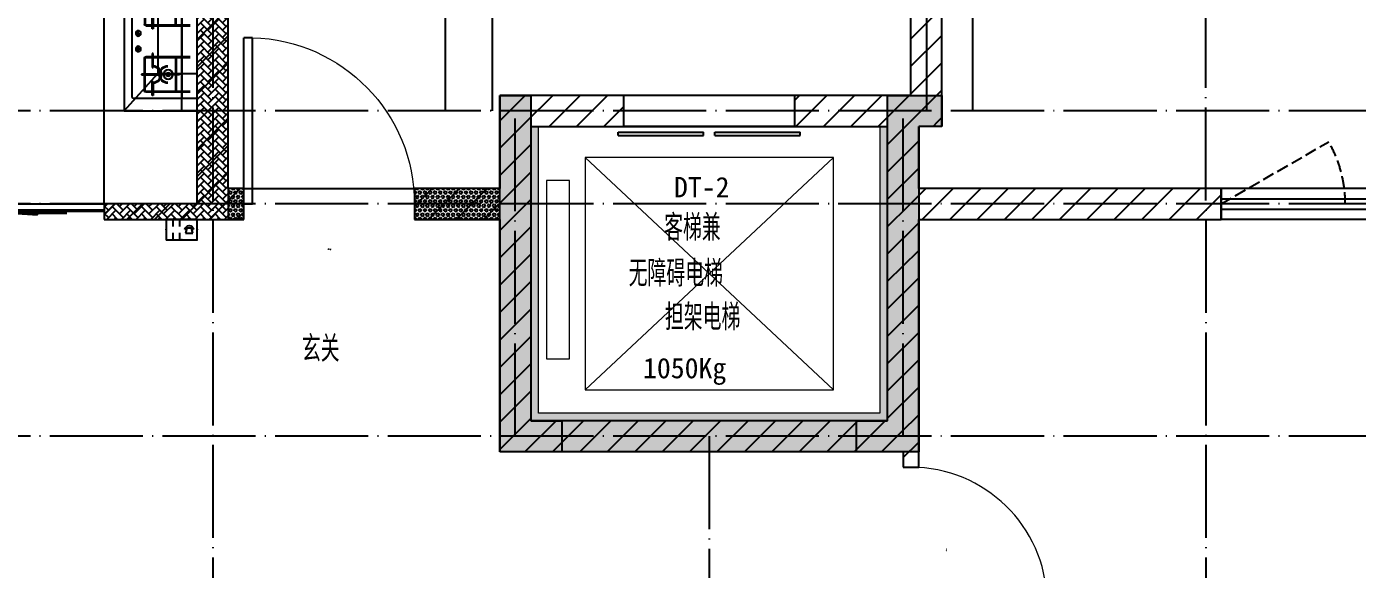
# Model space of a CAD drawing. Extents: x 27938 to 1507990, y 110129 to 923079.
# Drawn here: x 861017 to 869594, y 288152 to 291655 of the extents above; entities that cross this region are included whole.
import ezdxf
from ezdxf.enums import TextEntityAlignment as Align

# ---------------------------------------------------------------- set-up
doc = ezdxf.new("R2010")
doc.units = 0
doc.header["$LTSCALE"] = 1000
doc.header["$MEASUREMENT"] = 0
doc.linetypes.add('DASH', pattern=[0.35, 0.25, -0.1])
doc.linetypes.add('DOTE', pattern=[2.42, 2, -0.2, 0.02, -0.2])
for name, color, linetype in [('----建筑底图', 8, 'Continuous'), ('COLUMN', 9, 'Continuous'), ('DOTE', 1, 'Continuous'), ('EQUIP-安防', 3, 'Continuous'), ('LVTRY', 6, 'Continuous'), ('PUB_HATCH', 8, 'Continuous'), ('PUB_TEXT', 4, 'Continuous'), ('WALL', 9, 'Continuous'), ('WINDOW', 4, 'Continuous'), ('WINDOW_TEXT', 7, 'Continuous'), ('保温', 6, 'Continuous'), ('建筑-排气道', 9, 'Continuous')]:
    doc.layers.add(name, color=color, linetype=linetype)
for name, color, linetype, lineweight in [('3.5方案汇报，与郭总、侯月琴确定户型_t8$0$STAIR', 2, 'Continuous', 18), ('填充', 251, 'Continuous', 5), ('平面-空调预留孔', 173, 'Continuous', 15)]:
    doc.layers.add(name, color=color, linetype=linetype, lineweight=lineweight)
doc.styles.add('_TCH_WINDOW', font='SIMPLEX.shx', dxfattribs={"width": 0.7, "height": 3.5, "bigfont": 'GBCBIG.shx'})
doc.styles.add('_TEL_DIM', font='SIMPLEX', dxfattribs={"width": 0.8, "height": 3.5, "bigfont": 'HZTXT'})
doc.styles.add('DIM_FONT', font='SIMPLEX.shx', dxfattribs={"width": 0.56})
doc.styles.get("Standard").update_dxf_attribs({"font": 'gbenor.shx', "bigfont": 'gbcbig.shx'})
doc.styles.add('黑体', font='simhei.ttf')
pattern_1 = [(90, (0, 0), (-16.49778, 1e-15), [9.525, -19.05]), (210, (0, 0), (8.24889, -14.2874966), [9.525, -19.05]), (150, (6e-16, 9.525), (-8.24889, -14.2874966), [9.525, -19.05])]
pattern_2 = [(45, (0, 0), (0, 47.4157523), [100.584, -33.528]), (135, (23.708, 23.708), (3e-15, 47.4157523), [100.584, -33.528])]
pattern_3 = [(45, (0, 89.76), (-88.38838, 88.38838), [])]

# ---------------------------------------------------------------- blocks, each defined once
blk = doc.blocks.new('GDGDGRD')
at = {"layer": 'PUB_HATCH'}
for points in [[(431966.6, 293615.4), (431616.6, 293615.4), (431616.6, 293415.4), (431766.6, 293415.4), (431766.6, 291315.4), (432166.6, 291315.4), (432166.6, 291515.4), (431966.6, 291515.4)], [(434266.6, 293615.4), (434266.6, 291515.4), (434066.6, 291515.4), (434066.6, 291315.4), (434466.6, 291315.4), (434466.6, 293415.4), (434466.6, 293415.4), (434466.6, 293615.4)]]:
    blk.add_hatch(color=256, dxfattribs=at).paths.add_polyline_path(points)
at = {"layer": 'COLUMN', "color": 6}
for p, q in [((431966.6, 293615.4), (431616.6, 293615.4)), ((431616.6, 293615.4), (431616.6, 293415.4)), ((431966.6, 291515.4), (431966.6, 293615.4)), ((434266.6, 293615.4), (434266.6, 291515.4)), ((434466.6, 293615.4), (434266.6, 293615.4)), ((434466.6, 293415.4), (434466.6, 293615.4)), ((431616.6, 293415.4), (431766.6, 293415.4)), ((431766.6, 293415.4), (431766.6, 291315.4)), ((434466.6, 291315.4), (434466.6, 293415.4)), ((434466.6, 293415.4), (434466.6, 293415.4)), ((432166.6, 291515.4), (431966.6, 291515.4)), ((432166.6, 291315.4), (432166.6, 291515.4)), ((434266.6, 291515.4), (434066.6, 291515.4)), ((434066.6, 291515.4), (434066.6, 291315.4)), ((431766.6, 291315.4), (432166.6, 291315.4)), ((434066.6, 291315.4), (434466.6, 291315.4))]:
    blk.add_line(p, q, dxfattribs=at)
blk = doc.blocks.new('A-Kitchen-7')
at = {"layer": 'LVTRY', "color": 0}
for p, q in [((-519, 780), (-7, 834)), ((-515, 756), (-519, 780)), ((-4, 811), (-515, 756)), ((515, 756), (-515, 756)), ((-515, 756), (-515, 40)), ((-486, 761), (-485, 756)), ((-29, 767), (-112, 756)), ((-29, 767), (-35, 806)), ((-7, 834), (-4, 811)), ((515, 780), (0, 780)), ((0, 756), (0, 780)), ((515, 756), (515, 780)), ((515, 40), (515, 756)), ((-515, 40), (515, 40))]:
    blk.add_line(p, q, dxfattribs=at)
blk.add_lwpolyline([(-469, 40), (-469, 0), (469, 0), (469, 40)], close=True, dxfattribs=at)
blk = doc.blocks.new('rtyg7uyhg')
at = {"layer": 'LVTRY', "color": 0}
for p, q in [((194234.6, 45488.8), (193621, 45488.8)), ((193590.3, 45458.1), (193590.3, 45069.5)), ((193682.3, 45407), (193887.8, 45407)), ((193896.4, 45429.9), (193857.6, 45326.3)), ((193875.3, 45316), (193945.6, 45401.5)), ((193925.8, 45440.4), (193940.1, 45432.2)), ((194111.9, 45407), (194173.3, 45407)), ((194265.3, 45069.5), (194265.3, 45458.1)), ((193621, 45130.8), (193621, 45345.6)), ((193857.6, 45326.3), (193875.3, 45316)), ((194009.6, 45345.6), (194009.6, 45130.8)), ((194050.5, 45130.8), (194050.5, 45345.6)), ((194234.6, 45345.6), (194234.6, 45130.8)), ((193621, 45038.8), (194234.6, 45038.8)), ((193948.3, 45069.5), (193682.3, 45069.5)), ((194173.3, 45069.5), (194111.9, 45069.5))]:
    blk.add_line(p, q, dxfattribs=at)
for centre, radius in [((193866.4, 45437.7), 20.5), ((193989.2, 45437.7), 20.5), ((194071, 45437.7), 20.5), ((193815.3, 45238.2), 25.6), ((194137.5, 45238.2), 25.6)]:
    blk.add_circle(centre, radius, dxfattribs=at)
for centre, radius, start, end in [((193621, 45458.1), 30.7, 89.99999, 179.99999), ((194234.6, 45458.1), 30.7, 359.99999, 89.99999), ((193682.3, 45345.6), 61.4, 89.99999, 179.99999), ((193915.6, 45422.7), 20.5, 59.99999, 159.46231), ((193929.8, 45414.5), 20.5, 320.53767, 59.99999), ((193948.3, 45345.6), 61.4, 359.99999, 89.99999), ((194111.9, 45345.6), 61.4, 89.99999, 179.99999), ((194173.3, 45345.6), 61.4, 359.99999, 89.99999), ((193682.3, 45130.8), 61.4, 179.99999, 269.99999), ((193948.3, 45130.8), 61.4, 269.99999, 359.99999), ((194111.9, 45130.8), 61.4, 179.99999, 269.99999), ((194173.3, 45130.8), 61.4, 269.99999, 359.99999), ((193621, 45069.5), 30.7, 179.99999, 269.99999), ((194234.6, 45069.5), 30.7, 269.99999, 359.99999)]:
    blk.add_arc(centre, radius, start, end, dxfattribs=at)
at = {"layer": 'LVTRY', "color": 0, "style": 'DIM_FONT', "width": 0.8, "flags": 9}
for tag in ['YSIZE', 'XSIZE']:
    blk.add_attdef(tag, (193927.8, 45487.8), '', height=0.5, rotation=89.99999, dxfattribs=at)
blk = doc.blocks.new('FRSDFDGDGDRGDR')
at = {"layer": '平面-空调预留孔', "color": 0}
for p, q in [((699612.3, 775044), (699612.3, 775441.2)), ((699618.9, 775447.8), (699746.3, 775447.8)), ((699746.3, 775447.8), (699746.3, 775355.4)), ((699719.9, 775342.2), (699719.9, 775143)), ((699726.5, 775348.8), (699739.7, 775348.8)), ((699726.5, 775136.4), (699739.7, 775136.4)), ((699746.3, 775129.8), (699746.3, 775037.4)), ((699746.3, 775037.4), (699618.9, 775037.4))]:
    blk.add_line(p, q, dxfattribs=at)
blk.add_lwpolyline([(699766.1, 775166.7), (699792.5, 775153.5), (699792.5, 775057.2), (699766.1, 775044), (699766.1, 775017.6), (699618.9, 775017.6, -0.414214), (699592.5, 775044), (699592.5, 775441.2, -0.414214), (699618.9, 775467.6), (699766.1, 775467.6), (699766.1, 775441.2), (699792.5, 775428), (699792.5, 775331.6), (699766.1, 775318.4)], format="xyb", close=True, dxfattribs=at)
for centre, radius in [((699739.7, 775331.6), 10.6), ((699739.7, 775243.2), 15.8), ((699739.7, 775153.5), 10.6)]:
    blk.add_circle(centre, radius, dxfattribs=at)
for centre, start, end in [((699618.9, 775441.2), 90, 180), ((699726.5, 775342.2), 90, 180), ((699739.7, 775355.4), 270, 360), ((699726.5, 775143), 180, 270), ((699739.7, 775129.8), 0, 90), ((699618.9, 775044), 180, 270)]:
    blk.add_arc(centre, 6.6, start, end, dxfattribs=at)
blk = doc.blocks.new('*U124')
h = blk.add_hatch(color=0)
h.set_gradient(color1=(0, 0, 255), rotation=180, tint=1)
h.paths.add_polyline_path([(0, 0), (-6.35, -6.35), (-6.35, -2.159), (-15, -2.159), (-15, 2.159), (-6.35, 2.159), (-6.35, 6.35)])
at = {"color": 0, "linetype": 'Continuous'}
blk.add_lwpolyline([(0, 0), (-6.35, -6.35), (-6.35, -2.159), (-15, -2.159), (-15, 2.159), (-6.35, 2.159), (-6.35, 6.35)], close=True, dxfattribs=at)
blk = doc.blocks.new('A$C3E873908')
at = {"layer": 'PUB_HATCH'}
blk.add_hatch(color=0, dxfattribs=at).paths.add_polyline_path([(-335, -15), (-335, -285), (-230, -285), (-230, -270), (-300, -270), (-320, -250), (-320, -50), (-300, -30), (-50, -30), (-30, -50), (-30, -250), (-50, -270), (-120, -270), (-120, -285), (-15, -285), (-15, -15)])
at = {"layer": 'LVTRY', "color": 0}
for p, q in [((-230, -270), (-230, -285)), ((-120, -270), (-120, -285))]:
    blk.add_line(p, q, dxfattribs=at)
for points in [[(0, 0), (-350, 0), (-350, -300), (0, -300)], [(-15, -15), (-335, -15), (-335, -285), (-15, -285)], [(-300, -270), (-50, -270), (-30, -250), (-30, -50), (-50, -30), (-300, -30), (-320, -50), (-320, -250), (-300, -270)]]:
    blk.add_lwpolyline(points, close=True, dxfattribs=at)
at = {"layer": '建筑-排气道', "color": 8, "xscale": 5, "yscale": 5, "zscale": 5, "rotation": 90.00000000000001}
blk.add_blockref('*U124', (-165.1, -332.3), dxfattribs=at)
blk = doc.blocks.new('VXCVXVXVDXVDX')
at = {"layer": 'LVTRY', "color": 0}
for p, q in [((436416.6, 294415.4), (436886.8, 294415.4)), ((436516.6, 293515.4), (436516.6, 294415.4)), ((436670.8, 294172.4), (436886.8, 294415.4)), ((436886.8, 294415.4), (436886.8, 293515.4)), ((436826.6, 294335.4), (436426.6, 294335.4)), ((436516.6, 294325.4), (436516.6, 293605.4)), ((436701.8, 294225.4), (436701.8, 294315.4)), ((436701.8, 294315.4), (436706.3, 294315.4)), ((436706.3, 294315.4), (436706.3, 294225.4)), ((436836.6, 293605.4), (436836.6, 294325.4)), ((436461.6, 294295.4), (436746.6, 294295.4)), ((436461.6, 294290.4), (436746.6, 294290.4)), ((436551.6, 294075.4), (436551.6, 294285.4)), ((436556.6, 294075.4), (436556.6, 294285.4)), ((436706.3, 294225.4), (436701.8, 294225.4)), ((436751.6, 294285.4), (436751.6, 294075.4)), ((436756.6, 294285.4), (436756.6, 294075.4)), ((436416.6, 294172.4), (436670.8, 294172.4)), ((436516.6, 293757.3), (436516.6, 294172.4)), ((436531.6, 294182.6), (436659.1, 294182.6)), ((436531.6, 294178.1), (436531.6, 294182.6)), ((436659.1, 294178.1), (436531.6, 294178.1)), ((436776.6, 294182.6), (436649.1, 294182.6)), ((436649.1, 294182.6), (436649.1, 294178.1)), ((436649.1, 294178.1), (436776.6, 294178.1)), ((436659.1, 294182.6), (436659.1, 294178.1)), ((436670.8, 294172.4), (436670.8, 293757.3)), ((436706.3, 294135.4), (436701.8, 294135.4)), ((436701.8, 294135.4), (436701.8, 294045.4)), ((436706.3, 294045.4), (436706.3, 294135.4)), ((436776.6, 294178.1), (436776.6, 294182.6)), ((436746.6, 294070.4), (436461.6, 294070.4)), ((436746.6, 294065.4), (436461.6, 294065.4)), ((436701.8, 294045.4), (436706.3, 294045.4)), ((436816, 294015.4), (436777.2, 294015.4)), ((436796.6, 293996), (436796.6, 294034.8)), ((436701.8, 293795.4), (436701.8, 293885.4)), ((436701.8, 293885.4), (436706.3, 293885.4)), ((436706.3, 293885.4), (436706.3, 293795.4)), ((436816, 293915.4), (436777.2, 293915.4)), ((436796.6, 293896), (436796.6, 293934.8)), ((436746.6, 293865.4), (436461.6, 293865.4)), ((436746.6, 293860.4), (436461.6, 293860.4)), ((436551.6, 293855.4), (436551.6, 293645.4)), ((436556.6, 293855.4), (436556.6, 293645.4)), ((436706.3, 293795.4), (436701.8, 293795.4)), ((436751.6, 293645.4), (436751.6, 293855.4)), ((436756.6, 293645.4), (436756.6, 293855.4)), ((436670.8, 293757.3), (436416.6, 293757.3)), ((436659.1, 293752.6), (436531.6, 293752.6)), ((436531.6, 293752.6), (436531.6, 293748.1)), ((436531.6, 293748.1), (436659.1, 293748.1)), ((436649.1, 293748.1), (436649.1, 293752.6)), ((436649.1, 293752.6), (436776.6, 293752.6)), ((436776.6, 293748.1), (436649.1, 293748.1)), ((436659.1, 293748.1), (436659.1, 293752.6)), ((436886.8, 293515.4), (436670.8, 293757.3)), ((436706.3, 293705.4), (436701.8, 293705.4)), ((436701.8, 293705.4), (436701.8, 293615.4)), ((436706.3, 293615.4), (436706.3, 293705.4)), ((436776.6, 293752.6), (436776.6, 293748.1)), ((436461.6, 293640.4), (436746.6, 293640.4)), ((436461.6, 293635.4), (436746.6, 293635.4)), ((436701.8, 293615.4), (436706.3, 293615.4)), ((436426.6, 293595.4), (436826.6, 293595.4)), ((436886.8, 293515.4), (436416.6, 293515.4))]:
    blk.add_line(p, q, dxfattribs=at)
blk.add_lwpolyline([(437016.6, 292915.4), (437016.6, 295015.4), (438516.6, 295015.4), (438516.6, 293789.4)], dxfattribs=at)
for centre, radius in [((436604.1, 294180.4), 29.7), ((436604.1, 294180.4), 11.7), ((436796.6, 294015.4), 17), ((436796.6, 293915.4), 17), ((436604.1, 293750.4), 29.7), ((436604.1, 293750.4), 11.7)]:
    blk.add_circle(centre, radius, dxfattribs=at)
for centre, radius, start, end in [((436526.6, 294325.4), 10, 90, 180), ((436826.6, 294325.4), 10, 0, 90), ((436561.6, 294285.4), 10, 90, 180), ((436561.6, 294285.4), 5, 90, 180), ((436604.1, 294180.4), 56.7, 2.27424, 87.72576), ((436604.1, 294180.4), 52.2, 2.47041, 87.52959), ((436704.1, 294180.4), 56.7, 92.27424, 177.72576), ((436704.1, 294180.4), 52.2, 92.47041, 177.52959), ((436746.6, 294285.4), 10, 0, 90), ((436746.6, 294285.4), 5, 0, 90), ((436604.1, 294180.4), 56.7, 272.27424, 357.72576), ((436604.1, 294180.4), 52.2, 272.47041, 357.52959), ((436704.1, 294180.4), 56.7, 182.27424, 267.72576), ((436704.1, 294180.4), 52.2, 182.47041, 267.52959), ((436561.6, 294075.4), 10, 180, 270), ((436561.6, 294075.4), 5, 180, 270), ((436746.6, 294075.4), 5, 270, 0), ((436746.6, 294075.4), 10, 270, 0), ((436561.6, 293855.4), 10, 90, 180), ((436561.6, 293855.4), 5, 90, 180), ((436604.1, 293750.4), 56.7, 2.27424, 87.72576), ((436604.1, 293750.4), 52.2, 2.47041, 87.52959), ((436704.1, 293750.4), 56.7, 92.27424, 177.72576), ((436704.1, 293750.4), 52.2, 92.47041, 177.52959), ((436746.6, 293855.4), 10, 0, 90), ((436746.6, 293855.4), 5, 0, 90), ((436604.1, 293750.4), 56.7, 272.27424, 357.72576), ((436604.1, 293750.4), 52.2, 272.47041, 357.52959), ((436704.1, 293750.4), 56.7, 182.27424, 267.72576), ((436704.1, 293750.4), 52.2, 182.47041, 267.52959), ((436561.6, 293645.4), 10, 180, 270), ((436561.6, 293645.4), 5, 180, 270), ((436746.6, 293645.4), 5, 270, 0), ((436746.6, 293645.4), 10, 270, 0), ((436526.6, 293605.4), 10, 180, 270), ((436826.6, 293605.4), 10, 270, 0)]:
    blk.add_arc(centre, radius, start, end, dxfattribs=at)
at = {"color": 8, "xscale": -1}
for name, p in [('A$C3E873908', (436416.6, 295615.4)), ('rtyg7uyhg', (632006.9, 250026.6))]:
    blk.add_blockref(name, p, dxfattribs=at)
at = {"color": 8, "rotation": 90}
blk.add_blockref('FRSDFDGDGDRGDR', (1212534.1, -404177.2), dxfattribs=at)
at = {"layer": 'LVTRY', "color": 8, "extrusion": (0, 0, -1), "xscale": -0.7999999999883585, "yscale": 0.7999999999883585, "zscale": -0.7999999999883585, "rotation": 270}
blk.add_blockref('A-Kitchen-7', (-439116.6, 293377.4), dxfattribs=at)
blk = doc.blocks.new('VXVXVXDVXDVXVDX')
at = {"layer": '保温', "linetype": 'ByBlock', "ltscale": 10}
h = blk.add_hatch(dxfattribs=at)
h.set_pattern_fill('AR-HBONE', color=251, scale=55)
h.set_pattern_definition(pattern_2)
h.paths.add_polyline_path([(436416.6, 294715.4), (436216.6, 294715.4), (436216.6, 292815.4), (436416.6, 292815.2)])
at = {"layer": '保温', "linetype": 'Continuous', "ltscale": 10}
h = blk.add_hatch(dxfattribs=at)
h.set_pattern_fill('HEX', color=251, scale=10, angle=90, style=0)
h.set_pattern_definition(pattern_1)
h.paths.add_polyline_path([(435016.6, 292815.4), (435016.6, 293015.4), (434466.6, 293015.4), (434466.6, 292815.4)])
h = blk.add_hatch(dxfattribs=at)
h.set_pattern_fill('HEX', color=251, scale=10, angle=90, style=0)
h.set_pattern_definition(pattern_1)
h.paths.add_polyline_path([(436216.6, 292815.4), (436216.6, 293015.4), (436116.6, 293015.4), (436116.6, 292815.4)])
at = {"layer": '保温', "linetype": 'ByBlock', "ltscale": 10}
h = blk.add_hatch(dxfattribs=at)
h.set_pattern_fill('AR-HBONE', color=251, scale=55)
h.set_pattern_definition(pattern_2)
h.paths.add_polyline_path([(437016.6, 292815.4), (437016.6, 292915.4), (436416.6, 292915.4), (436416.6, 292815.4)])
at = {"layer": '保温', "linetype": 'Continuous', "ltscale": 10}
h = blk.add_hatch(dxfattribs=at)
h.set_pattern_fill('HEX', color=251, scale=10, angle=90, style=0)
h.set_pattern_definition(pattern_1)
h.paths.add_polyline_path([(434066.6, 291315.4), (434066.6, 291515.4), (432166.6, 291515.4), (432166.6, 291315.4)])
at = {"layer": '保温', "color": 251, "linetype": 'ByBlock', "ltscale": 10}
blk.add_line((436216.6, 293015.4), (436216.6, 292815.4), dxfattribs=at)
blk = doc.blocks.new('$equip$00002628')
at = {"linetype": 'Continuous'}
for p, q in [((-0.625, 0.415), (0.625, 0.415)), ((-0.625, -0.415), (-0.625, 0.415)), ((-0.472, 0.01), (-0.409, 0.01)), ((-0.446, -0.138), (-0.395, 0.058)), ((-0.395, 0.058), (-0.395, 0.058)), ((-0.395, 0.058), (-0.206, 0.058)), ((-0.206, 0.058), (-0.155, -0.138)), ((-0.191, 0.01), (-0.129, 0.01)), ((0.071, 0.129), (0.071, 0.415)), ((0.35, 0.129), (0.35, 0.415)), ((0.625, 0.415), (0.625, -0.415)), ((0.625, -0.415), (-0.625, -0.415)), ((-0.155, -0.138), (-0.446, -0.138)), ((0.071, -0.415), (0.071, -0.129)), ((0.35, -0.415), (0.35, -0.129))]:
    blk.add_line(p, q, dxfattribs=at)
at = {"const_width": 0.05}
blk.add_lwpolyline([(-0.625, 0.415), (0.625, 0.415), (0.625, -0.415), (-0.625, -0.415), (-0.625, 0.415), (0.625, 0.415)], dxfattribs=at)
at = {"linetype": 'Continuous'}
blk.add_arc((-0.3, -0.011), 0.173, 6.9897, 173.0103, dxfattribs=at)
for p in [(-0.625, 0), (0, 0.415), (0, -0.415), (0.625, 0)]:
    blk.add_point(p)
at = {"color": 7, "style": '_TEL_DIM', "flags": 1}
blk.add_attdef('A', text='', height=0.000025, dxfattribs=at).set_placement((0, 0), align=Align.MIDDLE_CENTER)
blk = doc.blocks.new('GDFGDDADWADAW')
at = {"layer": 'EQUIP-安防', "xscale": -160, "yscale": 160, "zscale": 160}
blk.add_blockref('$equip$00002628', (454716.6, 292749), dxfattribs=at)
blk = doc.blocks.new('$DorLib2D$00000001')
at = {"color": 0}
for p, q in [((0.45, 0.975), (0.5, 0.975)), ((0.45, 0), (0.45, 0.975)), ((0.5, 0), (0.5, 0.975)), ((0.5, 0), (0.45, 0))]:
    blk.add_line(p, q, dxfattribs=at)
at = {"color": 0, "lineweight": 13}
blk.add_arc((0.475, 0), 0.975, 91.46928, 180, dxfattribs=at)
blk = doc.blocks.new('$DORLIB2D$00000127')
at = {"color": 0}
for points in [[(-0.5333, 0.7949), (-0.5333, 0.6904)], [(-0.0333, 0.7949), (-0.5333, 0.7949)], [(-0.0333, 0.7949), (-0.0333, 0.6904)], [(0.5333, 0.7949), (0.0333, 0.7949)], [(0.0333, 0.7949), (0.0333, 0.6904)], [(0.5333, 0.7949), (0.5333, 0.6904)], [(-0.0333, 0.6904), (-0.5333, 0.6904)], [(0.5333, 0.6904), (0.0333, 0.6904)], [(0.5, 0.5), (-0.5, 0.5)]]:
    blk.add_lwpolyline(points, dxfattribs=at)
blk = doc.blocks.new('$WINLIB2D$00000001')
at = {"color": 0}
for points in [[(-0.5, 0.5), (-0.5, -0.5)], [(-0.5, 0.5), (0.5, 0.5)], [(0.5, -0.5), (0.5, 0.5)], [(0.5, 0.1667), (-0.5, 0.1667)], [(0.5, -0.1667), (-0.5, -0.1667)], [(-0.5, -0.5), (0.5, -0.5)]]:
    blk.add_lwpolyline(points, dxfattribs=at)
blk = doc.blocks.new('$DorLib2D$00000131')
at = {"color": 0, "linetype": 'Continuous'}
for p, q in [((0.15, 0.125), (0.2319, 0.1973)), ((0.2319, 0.1973), (0.2319, 0.125)), ((-0.5, 0.125), (-0.5, 0)), ((0.0192, 0.125), (-0.5, 0.125)), ((0.0192, 0), (0.0192, 0.125)), ((0.35, 0.125), (0.15, 0.125)), ((-0.5, 0), (0.0192, 0)), ((-0.024, 0), (0.5, 0)), ((-0.024, -0.125), (-0.024, 0)), ((0.5, 0), (0.5, -0.125)), ((-0.35, -0.125), (-0.15, -0.125)), ((-0.2319, -0.1973), (-0.2319, -0.125)), ((-0.15, -0.125), (-0.2319, -0.1973)), ((0.5, -0.125), (-0.024, -0.125))]:
    blk.add_line(p, q, dxfattribs=at)
blk = doc.blocks.new('A$C1B43746D')
at = {"layer": 'PUB_HATCH'}
h = blk.add_hatch(dxfattribs=at)
h.set_pattern_fill('普通砖', color=256, scale=50, style=0)
h.set_pattern_definition(pattern_3)
h.paths.add_polyline_path([(53102.5, -22199.8), (53302.5, -22399.8), (53302.5, -18399.8), (53235.8, -18299.8), (53102.5, -18299.8)])
h = blk.add_hatch(dxfattribs=at)
h.set_pattern_fill('普通砖', color=256, scale=50, style=0)
h.set_pattern_definition(pattern_3)
h.paths.add_polyline_path([(48602.5, -22899.8), (48702.5, -22799.8), (48702.5, -20799.8), (48635.8, -20699.8), (48502.5, -20699.8), (48502.5, -22899.8)])
h = blk.add_hatch(dxfattribs=at)
h.set_pattern_fill('普通砖', color=256, scale=50, style=0)
h.set_pattern_definition(pattern_3)
h.paths.add_polyline_path([(50652.5, -22399.8), (50452.5, -22199.8), (50452.5, -22799.8), (50519.1, -22899.8), (50652.5, -22899.8)])
h = blk.add_hatch(dxfattribs=at)
h.set_pattern_fill('普通砖', color=256, scale=50, style=0)
h.set_pattern_definition(pattern_3)
h.paths.add_polyline_path([(50652.5, -22399.8), (51252.5, -22399.8), (51252.5, -22199.8), (50452.5, -22199.8)])
h = blk.add_hatch(dxfattribs=at)
h.set_pattern_fill('普通砖', color=256, scale=50, style=0)
h.set_pattern_definition(pattern_3)
h.paths.add_polyline_path([(53052.5, -22199.8), (52352.5, -22199.8), (52352.5, -22399.8), (52952.5, -22399.8), (53052.5, -22333.1)])
h = blk.add_hatch(dxfattribs=at)
h.set_pattern_fill('普通砖', color=256, scale=50, style=0)
h.set_pattern_definition(pattern_3)
h.paths.add_polyline_path([(53302.5, -22399.8), (53102.5, -22199.8), (53052.5, -22199.8), (53052.5, -22333.1), (53152.5, -22399.8)])
h = blk.add_hatch(dxfattribs=at)
h.set_pattern_fill('普通砖', color=256, scale=50, style=0)
h.set_pattern_definition(pattern_3)
h.paths.add_polyline_path([(53085.8, -22899.8), (53152.5, -22799.8), (53152.5, -22399.8), (53052.5, -22333.1), (52952.5, -22399.8), (52952.5, -22899.8)])
h = blk.add_hatch(dxfattribs=at)
h.set_pattern_fill('普通砖', color=256, scale=50, style=0)
h.set_pattern_definition(pattern_3)
h.paths.add_polyline_path([(48602.5, -22999.8), (48802.5, -22999.8), (48802.5, -22799.8), (48702.5, -22799.8), (48602.5, -22899.8)])
h = blk.add_hatch(dxfattribs=at)
h.set_pattern_fill('普通砖', color=256, scale=50, style=0)
h.set_pattern_definition(pattern_3)
h.paths.add_polyline_path([(50452.5, -22799.8), (49902.5, -22799.8), (49902.5, -22999.8), (50452.5, -22999.8), (50519.1, -22899.8)])
h = blk.add_hatch(dxfattribs=at)
h.set_pattern_fill('普通砖', color=256, scale=50, style=0)
h.set_pattern_definition(pattern_3)
h.paths.add_polyline_path([(53152.5, -22999.8), (55102.5, -22999.8), (55102.5, -22799.8), (53152.5, -22799.8), (53085.8, -22899.8)])
h = blk.add_hatch(dxfattribs=at)
h.set_pattern_fill('普通砖', color=256, scale=50, style=0)
h.set_pattern_definition(pattern_3)
h.paths.add_polyline_path([(48602.5, -22899.8), (47902.5, -22899.8), (47902.5, -22999.8), (48602.5, -22999.8)])
h = blk.add_hatch(dxfattribs=at)
h.set_pattern_fill('普通砖', color=256, scale=50, style=0)
h.set_pattern_definition(pattern_3)
h.paths.add_polyline_path([(50519.1, -22899.8), (50452.5, -22999.8), (50452.5, -24499.8), (50652.5, -24299.8), (50652.5, -22899.8)])
h = blk.add_hatch(dxfattribs=at)
h.set_pattern_fill('普通砖', color=256, scale=50, style=0)
h.set_pattern_definition(pattern_3)
h.paths.add_polyline_path([(53077.5, -24399.8), (53152.5, -24399.8), (53152.5, -22999.8), (53085.8, -22899.8), (52952.5, -22899.8), (52952.5, -24299.8)])
h = blk.add_hatch(dxfattribs=at)
h.set_pattern_fill('普通砖', color=256, scale=50, style=0)
h.set_pattern_definition(pattern_3)
h.paths.add_polyline_path([(53077.5, -24399.8), (52952.5, -24299.8), (50652.5, -24299.8), (50452.5, -24499.8), (53052.5, -24499.8)])
h = blk.add_hatch(dxfattribs=at)
h.set_pattern_fill('普通砖', color=256, scale=50, style=0)
h.set_pattern_definition(pattern_3)
h.paths.add_polyline_path([(53052.5, -24499.8), (53052.5, -24599.8), (53152.5, -24599.8), (53152.5, -24399.8), (53077.5, -24399.8)])
at = {"layer": '填充'}
h = blk.add_hatch(dxfattribs=at)
h.set_pattern_fill('隔热材料02', color=8, scale=100, style=0)
h.set_pattern_definition([(0, (-1147405.93, -633038.43), (0, 50), []), (0, (-1147405.93, -633021.764), (0, 50), []), (270, (-1147362.19, -633013.133), (50, -9e-15), [5.01775, -44.98225]), (270, (-1147399.65, -633013.133), (50, -9e-15), [5.01775, -44.98225]), (90, (-1147374.137, -633047.06), (-50, 3e-15), [5.01775, -44.98225]), (90, (-1147387.7, -633047.06), (-50, 3e-15), [5.01775, -44.98225]), (180, (-1147355.907, -633055.1), (-6e-15, -50), [50.02425, 0.02425]), (135, (-1147369.864, -633052.59), (3e-15, 49.99987405), [4.268, -66.44275]), (116.56505, (-1147322.882, -633049.57), (0.00011283, 49.99993342), [2.805, -108.9985]), (116.56505, (-1147372.882, -633049.57), (0.00011283, 49.99993342), [2.805, -108.9985]), (153.43495, (-1147314.847, -633055.098), (-0.0001128, 49.9999334), [5.61, -106.1935]), (153.43495, (-1147364.847, -633055.098), (-0.0001128, 49.9999334), [5.61, -106.1935]), (63.43495, (-1147324.137, -633042.044), (-0.00011283, 49.99993342), [26.714, -85.0895]), (63.43495, (-1147374.137, -633042.044), (-0.00011283, 49.99993342), [26.714, -85.0895]), (116.56505, (-1147312.19, -633013.133), (0.00011283, 49.99993342), [2.805, -108.9985]), (116.56505, (-1147362.19, -633013.133), (0.00011283, 49.99993342), [2.805, -108.9985]), (135, (-1147363.444, -633010.624), (3e-15, 49.99987405), [4.268, -66.44275]), (153.43495, (-1147316.462, -633007.606), (-0.0001128, 49.9999334), [5.61, -106.1935]), (153.43495, (-1147366.462, -633007.606), (-0.0001128, 49.9999334), [5.61, -106.1935]), (45, (-1147398.394, -633010.624), (0, 49.99987405), [4.268, -66.44275]), (63.43495, (-1147349.649, -633013.133), (-0.00011283, 49.99993342), [2.805, -108.9985]), (63.43495, (-1147399.649, -633013.133), (-0.00011283, 49.99993342), [2.805, -108.9985]), (26.56505, (-1147345.376, -633007.606), (0.0001128, 49.9999334), [5.61, -106.1935]), (26.56505, (-1147395.376, -633007.606), (0.0001128, 49.9999334), [5.61, -106.1935]), (116.56505, (-1147337.702, -633042.044), (0.00011283, 49.99993342), [26.714, -85.0895]), (116.56505, (-1147387.702, -633042.044), (0.00011283, 49.99993342), [26.714, -85.0895]), (45, (-1147391.974, -633052.59), (0, 49.99987405), [4.268, -66.44275]), (63.43495, (-1147338.956, -633049.57), (-0.00011283, 49.99993342), [2.805, -108.9985]), (63.43495, (-1147388.956, -633049.57), (-0.00011283, 49.99993342), [2.805, -108.9985]), (26.56505, (-1147346.99, -633055.098), (0.0001128, 49.9999334), [5.61, -106.1935]), (26.56505, (-1147396.99, -633055.098), (0.0001128, 49.9999334), [5.61, -106.1935])])
h.paths.add_polyline_path([(50702.5, -22399.8), (50652.5, -22399.8), (50652.5, -24299.8), (52952.5, -24299.8), (52952.5, -22399.8), (52902.5, -22399.8), (52902.5, -24249.8), (50702.5, -24249.8)])
at = {"layer": '3.5方案汇报，与郭总、侯月琴确定户型_t8$0$STAIR', "color": 8}
for p, q in [((51002.5, -22599.8), (52602.5, -24099.8)), ((52602.5, -22599.8), (51002.5, -24099.8))]:
    blk.add_line(p, q, dxfattribs=at)
for points in [[(52602.5, -24099.8), (52602.5, -22599.8), (51002.5, -22599.8), (51002.5, -24099.8)], [(50902.5, -23899.8), (50902.5, -22749.8), (50752.5, -22749.8), (50752.5, -23899.8)]]:
    blk.add_lwpolyline(points, close=True, dxfattribs=at)
at = {"layer": 'DOTE', "color": 169, "linetype": 'DOTE', "ltscale": 0.3}
for p, q in [((48602.7, -20099.8), (48602.4, -31199.8)), ((55002.2, -20099.8), (55002.5, -31199.8)), ((50102.5, -22299.8), (50102.5, -20699.8)), ((53502.5, -22299.8), (53502.5, -20699.8)), ((66302.5, -22299.8), (12302.5, -22299.8)), ((50552.5, -24399.8), (50552.5, -22299.8)), ((53052.5, -24399.8), (53052.5, -22299.8)), ((66302.5, -22899.8), (12302.5, -22899.8)), ((66302.5, -24399.8), (12302.5, -24399.8)), ((51802.5, -24399.8), (51802.5, -31199.8))]:
    blk.add_line(p, q, dxfattribs=at)
at = {"layer": 'DOTE', "color": 169, "ltscale": 0.2}
for p, q in [((50402.5, -20699.5), (50402.5, -22299.8)), ((53202.5, -20699.5), (53202.5, -22299.8))]:
    blk.add_line(p, q, dxfattribs=at)
at = {"layer": 'WALL', "color": 8}
for p, q in [((53102.5, -22199.8), (53102.5, -18299.8)), ((53302.5, -22399.8), (53302.5, -18399.8)), ((48502.5, -22899.8), (48502.5, -20699.8)), ((48702.5, -22799.8), (48702.5, -20799.8)), ((50452.5, -22199.8), (50452.5, -22799.8)), ((51252.5, -22199.8), (50452.5, -22199.8)), ((51252.5, -22399.8), (51252.5, -22199.8)), ((53052.5, -22199.8), (52352.5, -22199.8)), ((52352.5, -22199.8), (52352.5, -22399.8)), ((53102.5, -22199.8), (53052.5, -22199.8)), ((50652.5, -22399.8), (50652.5, -22899.8)), ((50652.5, -22399.8), (51252.5, -22399.8)), ((52352.5, -22399.8), (52952.5, -22399.8)), ((52952.5, -22899.8), (52952.5, -22399.8)), ((53302.5, -22399.8), (53152.5, -22399.8)), ((53152.5, -22799.8), (53152.5, -22399.8)), ((48802.5, -22799.8), (48702.5, -22799.8)), ((48802.5, -22999.8), (48802.5, -22799.8)), ((50452.5, -22799.8), (49902.5, -22799.8)), ((49902.5, -22799.8), (49902.5, -22999.8)), ((55102.5, -22799.8), (53152.5, -22799.8)), ((55102.5, -22999.8), (55102.5, -22799.8)), ((48502.5, -22899.8), (47902.5, -22899.8)), ((47902.5, -22899.8), (47902.5, -22999.8)), ((50652.5, -22899.8), (50652.5, -24299.8)), ((52952.5, -24299.8), (52952.5, -22899.8)), ((47902.5, -22999.8), (48602.5, -22999.8)), ((48602.5, -22999.8), (48802.5, -22999.8)), ((49902.5, -22999.8), (50452.5, -22999.8)), ((50452.5, -22999.8), (50452.5, -24499.8)), ((53152.5, -24399.8), (53152.5, -22999.8)), ((53152.5, -22999.8), (55102.5, -22999.8)), ((52952.5, -24299.8), (50652.5, -24299.8)), ((53152.5, -24599.8), (53152.5, -24399.8)), ((53052.5, -24499.8), (50452.5, -24499.8)), ((53052.5, -24499.8), (53052.5, -24599.8)), ((53052.5, -24599.8), (53152.5, -24599.8))]:
    blk.add_line(p, q, dxfattribs=at)
at = {"layer": 'WINDOW', "color": 8}
for p, q in [((52352.5, -22199.8), (51252.5, -22199.8)), ((52352.5, -22399.8), (51252.5, -22399.8)), ((48802.5, -22799.8), (49902.5, -22799.8)), ((46302.5, -22899.8), (47902.5, -22899.8))]:
    blk.add_line(p, q, dxfattribs=at)
at = {"layer": 'WINDOW', "color": 8, "linetype": 'DASH', "ltscale": 0.3}
blk.add_lwpolyline([(55102.5, -22899.8), (55795.3, -22499.8, -0.131652), (55902.5, -22899.8)], format="xyb", dxfattribs=at)
at = {"layer": '填充', "color": 8}
blk.add_lwpolyline([(50702.5, -22399.8), (50652.5, -22399.8), (50652.5, -24299.8), (52952.5, -24299.8), (52952.5, -22399.8), (52902.5, -22399.8), (52902.5, -24249.8), (50702.5, -24249.8)], close=True, dxfattribs=at)
at = {"color": 8, "xscale": -1}
for name in ['GDGDGRD', 'VXVXVXDVXDVXVDX', 'VXCVXVXVDXVDX']:
    blk.add_blockref(name, (484919, -315815.2), dxfattribs=at)
at = {"color": 8}
blk.add_blockref('GDFGDDADWADAW', (-406314.1, -315815.2), dxfattribs=at)
at = {"layer": 'WINDOW', "color": 8}
ref = blk.add_blockref('$DorLib2D$00000001', (49352.5, -22899.8), dxfattribs=dict(at, xscale=-1100, yscale=1100, zscale=-1100, rotation=6.071509601039464e-10))
ref.add_attrib('A', 'YFDM1122', (49345, -23194.4), dxfattribs={"layer": 'WINDOW_TEXT', "color": 8, "ltscale": 0.5, "height": 4.25, "style": '_TCH_WINDOW', "width": 0.494118})
at = {"layer": 'WINDOW', "color": 8, "xscale": 1100, "yscale": 200, "zscale": 1100, "rotation": 180}
blk.add_blockref('$DORLIB2D$00000127', (51802.5, -22299.8), dxfattribs=at)
at = {"layer": 'WINDOW', "color": 8}
ref = blk.add_blockref('$WINLIB2D$00000001', (56302.5, -22899.8), dxfattribs=dict(at, xscale=2400, yscale=200, zscale=2400, rotation=179.9999999873268))
ref.add_attrib('A', 'C2417', (56297.9, -22664.4), dxfattribs={"layer": 'WINDOW_TEXT', "color": 8, "ltscale": 0.5, "height": 4.25, "rotation": 360, "style": '_TCH_WINDOW', "width": 0.494118})
ref = blk.add_blockref('$DorLib2D$00000131', (47102.5, -22949.8), dxfattribs=dict(at, xscale=-1600, yscale=100, zscale=-1600, rotation=6.098381566228884e-10))
ref.add_attrib('A', 'M1622', (47097.8, -23144.3), dxfattribs={"layer": 'WINDOW_TEXT', "color": 8, "ltscale": 0.5, "height": 4.25, "style": '_TCH_WINDOW', "width": 0.494118})
ref = blk.add_blockref('$DorLib2D$00000001', (53102.5, -25049.8), dxfattribs=dict(at, xscale=-900, yscale=-900, zscale=-900, rotation=90.00000000702411))
ref.add_attrib('A', 'M0922', (53332.8, -25136.1), dxfattribs={"layer": 'WINDOW_TEXT', "color": 8, "ltscale": 0.5, "height": 4.25, "rotation": 90, "style": '_TCH_WINDOW', "width": 0.494118})
at = {"layer": 'PUB_TEXT', "color": 8, "style": '黑体'}
for s, p in [('DT-2', (51575.4, -22857.5)), ('1050Kg', (51375.7, -24025.2))]:
    blk.add_text(s, height=131.43, dxfattribs=at).set_placement(p)
at = {"layer": 'PUB_TEXT', "color": 8}
for s, p in [('客梯兼', (51511.6, -23137.7)), ('无障碍电梯', (51283, -23433.5)), ('担架电梯', (51517, -23715)), ('玄关', (49176.6, -23919.2))]:
    blk.add_text(s, height=168.79, dxfattribs=at).set_placement(p)

msp = doc.modelspace()

# ---------------------------------------------------------------- block references
at = {"layer": '----建筑底图', "ltscale": 0.5}
msp.add_blockref('A$C1B43746D', (813614.1, 313410.2), dxfattribs=at)

doc.saveas('drawing.dxf')
